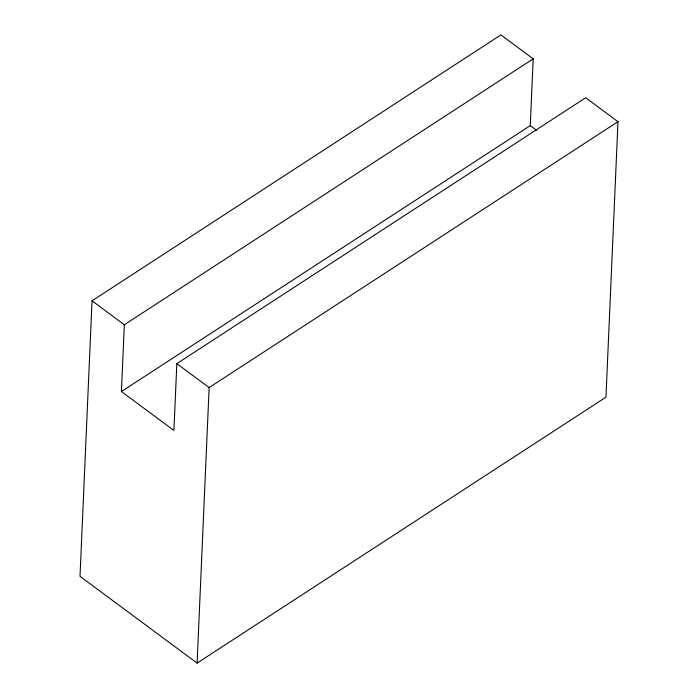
<?xml version="1.0" encoding="UTF-8"?>
<svg xmlns="http://www.w3.org/2000/svg" width="698" height="698" viewBox="0 0 698 698"><rect width="100%" height="100%" fill="white"/><g stroke="black" fill="none" stroke-linecap="round" stroke-linejoin="round"><path stroke-width="1.05" d="M92.04 300.812L80.008 576.33L197.106 663.1L605.96 397.188L617.992 121.67L585.683 97.737L176.83 363.649L173.915 430.439L121.426 391.543L124.34 324.753L533.193 58.833L500.894 34.9L92.04 300.812L124.34 324.753M197.106 663.1L209.138 387.582L617.992 121.67M121.426 391.543L530.279 125.631L533.193 58.833M530.279 125.631L536.404 130.168M176.83 363.649L209.138 387.582"/></g></svg>
